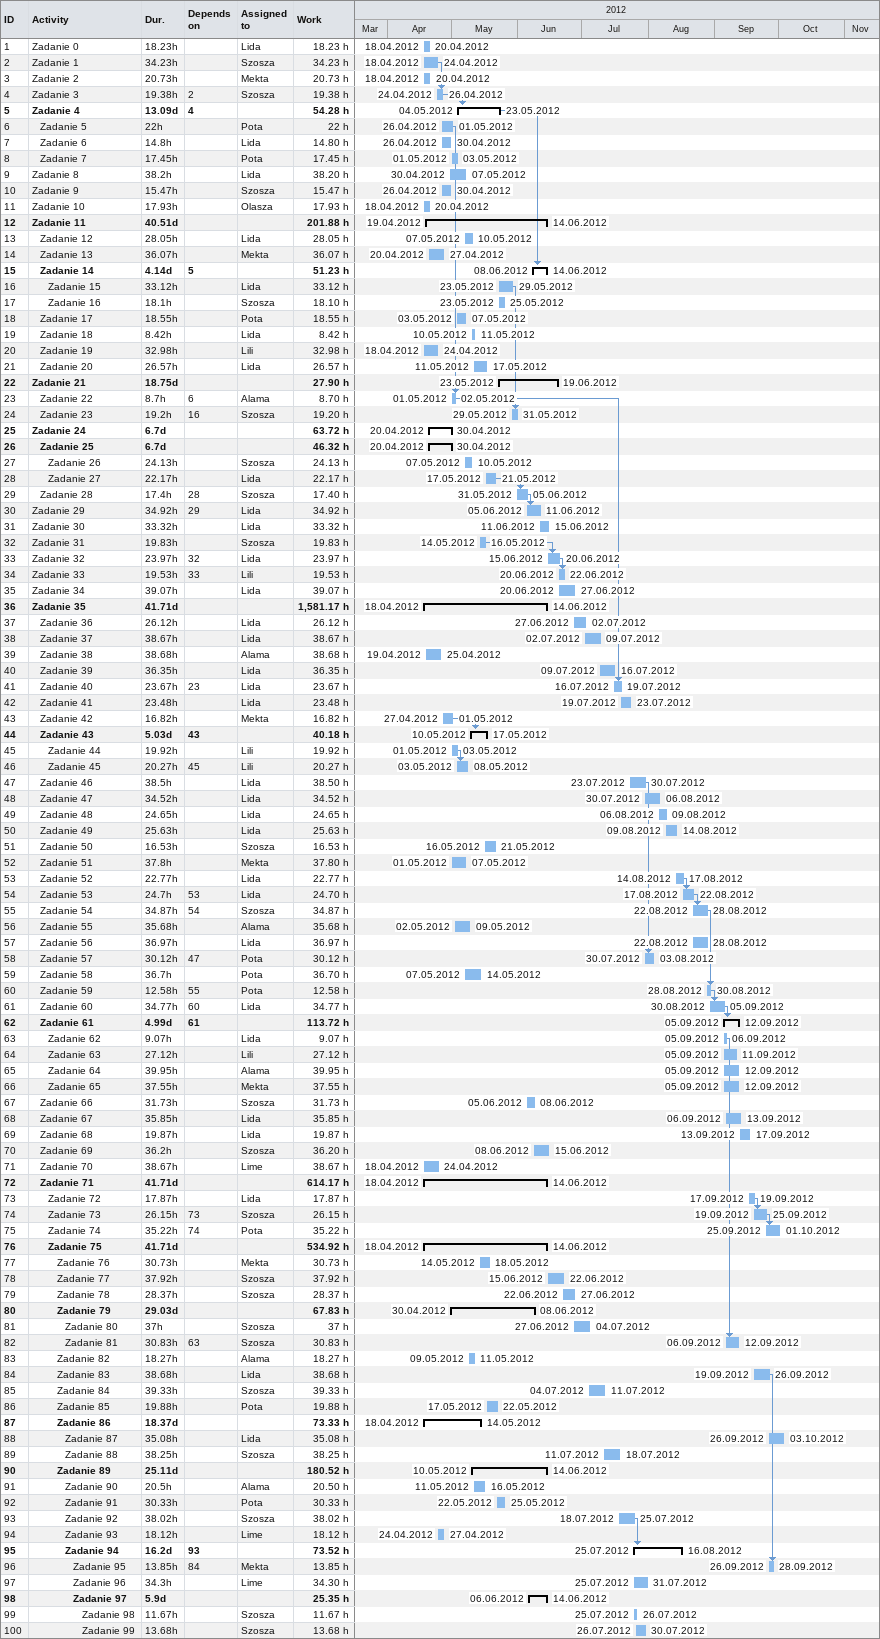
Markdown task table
| ID | Level | Task | Duration | Start | Finish | Predecessors | Resources | Work (h) |
|---|---|---|---|---|---|---|---|---|
| 1 | 1 | Zadanie 0 | 18.23h | 2012-04-18 | 2012-04-20 |  | Lida | 18.23 |
| 2 | 1 | Zadanie 1 | 34.23h | 2012-04-18 | 2012-04-24 |  | Szosza | 34.23 |
| 3 | 1 | Zadanie 2 | 20.73h | 2012-04-18 | 2012-04-20 |  | Mekta | 20.73 |
| 4 | 1 | Zadanie 3 | 19.38h | 2012-04-24 | 2012-04-26 | 2 | Szosza | 19.38 |
| 5 | 1 | **Zadanie 4** | 13.09d | 2012-05-04 | 2012-05-23 | 4 |  | 54.28 |
| 6 | 2 | Zadanie 5 | 22h | 2012-04-26 | 2012-05-01 |  | Pota | 22 |
| 7 | 2 | Zadanie 6 | 14.8h | 2012-04-26 | 2012-04-30 |  | Lida | 14.80 |
| 8 | 2 | Zadanie 7 | 17.45h | 2012-05-01 | 2012-05-03 |  | Pota | 17.45 |
| 9 | 1 | Zadanie 8 | 38.2h | 2012-04-30 | 2012-05-07 |  | Lida | 38.20 |
| 10 | 1 | Zadanie 9 | 15.47h | 2012-04-26 | 2012-04-30 |  | Szosza | 15.47 |
| 11 | 1 | Zadanie 10 | 17.93h | 2012-04-18 | 2012-04-20 |  | Olasza | 17.93 |
| 12 | 1 | **Zadanie 11** | 40.51d | 2012-04-19 | 2012-06-14 |  |  | 201.88 |
| 13 | 2 | Zadanie 12 | 28.05h | 2012-05-07 | 2012-05-10 |  | Lida | 28.05 |
| 14 | 2 | Zadanie 13 | 36.07h | 2012-04-20 | 2012-04-27 |  | Mekta | 36.07 |
| 15 | 2 | **Zadanie 14** | 4.14d | 2012-06-08 | 2012-06-14 | 5 |  | 51.23 |
| 16 | 3 | Zadanie 15 | 33.12h | 2012-05-23 | 2012-05-29 |  | Lida | 33.12 |
| 17 | 3 | Zadanie 16 | 18.1h | 2012-05-23 | 2012-05-25 |  | Szosza | 18.10 |
| 18 | 2 | Zadanie 17 | 18.55h | 2012-05-03 | 2012-05-07 |  | Pota | 18.55 |
| 19 | 2 | Zadanie 18 | 8.42h | 2012-05-10 | 2012-05-11 |  | Lida | 8.42 |
| 20 | 2 | Zadanie 19 | 32.98h | 2012-04-18 | 2012-04-24 |  | Lili | 32.98 |
| 21 | 2 | Zadanie 20 | 26.57h | 2012-05-11 | 2012-05-17 |  | Lida | 26.57 |
| 22 | 1 | **Zadanie 21** | 18.75d | 2012-05-23 | 2012-06-19 |  |  | 27.90 |
| 23 | 2 | Zadanie 22 | 8.7h | 2012-05-01 | 2012-05-02 | 6 | Alama | 8.70 |
| 24 | 2 | Zadanie 23 | 19.2h | 2012-05-29 | 2012-05-31 | 16 | Szosza | 19.20 |
| 25 | 1 | **Zadanie 24** | 6.7d | 2012-04-20 | 2012-04-30 |  |  | 63.72 |
| 26 | 2 | **Zadanie 25** | 6.7d | 2012-04-20 | 2012-04-30 |  |  | 46.32 |
| 27 | 3 | Zadanie 26 | 24.13h | 2012-05-07 | 2012-05-10 |  | Szosza | 24.13 |
| 28 | 3 | Zadanie 27 | 22.17h | 2012-05-17 | 2012-05-21 |  | Lida | 22.17 |
| 29 | 2 | Zadanie 28 | 17.4h | 2012-05-31 | 2012-06-05 | 28 | Szosza | 17.40 |
| 30 | 1 | Zadanie 29 | 34.92h | 2012-06-05 | 2012-06-11 | 29 | Lida | 34.92 |
| 31 | 1 | Zadanie 30 | 33.32h | 2012-06-11 | 2012-06-15 |  | Lida | 33.32 |
| 32 | 1 | Zadanie 31 | 19.83h | 2012-05-14 | 2012-05-16 |  | Szosza | 19.83 |
| 33 | 1 | Zadanie 32 | 23.97h | 2012-06-15 | 2012-06-20 | 32 | Lida | 23.97 |
| 34 | 1 | Zadanie 33 | 19.53h | 2012-06-20 | 2012-06-22 | 33 | Lili | 19.53 |
| 35 | 1 | Zadanie 34 | 39.07h | 2012-06-20 | 2012-06-27 |  | Lida | 39.07 |
| 36 | 1 | **Zadanie 35** | 41.71d | 2012-04-18 | 2012-06-14 |  |  | 1581.17 |
| 37 | 2 | Zadanie 36 | 26.12h | 2012-06-27 | 2012-07-02 |  | Lida | 26.12 |
| 38 | 2 | Zadanie 37 | 38.67h | 2012-07-02 | 2012-07-09 |  | Lida | 38.67 |
| 39 | 2 | Zadanie 38 | 38.68h | 2012-04-19 | 2012-04-25 |  | Alama | 38.68 |
| 40 | 2 | Zadanie 39 | 36.35h | 2012-07-09 | 2012-07-16 |  | Lida | 36.35 |
| 41 | 2 | Zadanie 40 | 23.67h | 2012-07-16 | 2012-07-19 | 23 | Lida | 23.67 |
| 42 | 2 | Zadanie 41 | 23.48h | 2012-07-19 | 2012-07-23 |  | Lida | 23.48 |
| 43 | 2 | Zadanie 42 | 16.82h | 2012-04-27 | 2012-05-01 |  | Mekta | 16.82 |
| 44 | 2 | **Zadanie 43** | 5.03d | 2012-05-10 | 2012-05-17 | 43 |  | 40.18 |
| 45 | 3 | Zadanie 44 | 19.92h | 2012-05-01 | 2012-05-03 |  | Lili | 19.92 |
| 46 | 3 | Zadanie 45 | 20.27h | 2012-05-03 | 2012-05-08 | 45 | Lili | 20.27 |
| 47 | 2 | Zadanie 46 | 38.5h | 2012-07-23 | 2012-07-30 |  | Lida | 38.50 |
| 48 | 2 | Zadanie 47 | 34.52h | 2012-07-30 | 2012-08-06 |  | Lida | 34.52 |
| 49 | 2 | Zadanie 48 | 24.65h | 2012-08-06 | 2012-08-09 |  | Lida | 24.65 |
| 50 | 2 | Zadanie 49 | 25.63h | 2012-08-09 | 2012-08-14 |  | Lida | 25.63 |
| 51 | 2 | Zadanie 50 | 16.53h | 2012-05-16 | 2012-05-21 |  | Szosza | 16.53 |
| 52 | 2 | Zadanie 51 | 37.8h | 2012-05-01 | 2012-05-07 |  | Mekta | 37.80 |
| 53 | 2 | Zadanie 52 | 22.77h | 2012-08-14 | 2012-08-17 |  | Lida | 22.77 |
| 54 | 2 | Zadanie 53 | 24.7h | 2012-08-17 | 2012-08-22 | 53 | Lida | 24.70 |
| 55 | 2 | Zadanie 54 | 34.87h | 2012-08-22 | 2012-08-28 | 54 | Szosza | 34.87 |
| 56 | 2 | Zadanie 55 | 35.68h | 2012-05-02 | 2012-05-09 |  | Alama | 35.68 |
| 57 | 2 | Zadanie 56 | 36.97h | 2012-08-22 | 2012-08-28 |  | Lida | 36.97 |
| 58 | 2 | Zadanie 57 | 30.12h | 2012-07-30 | 2012-08-03 | 47 | Pota | 30.12 |
| 59 | 2 | Zadanie 58 | 36.7h | 2012-05-07 | 2012-05-14 |  | Pota | 36.70 |
| 60 | 2 | Zadanie 59 | 12.58h | 2012-08-28 | 2012-08-30 | 55 | Pota | 12.58 |
| 61 | 2 | Zadanie 60 | 34.77h | 2012-08-30 | 2012-09-05 | 60 | Lida | 34.77 |
| 62 | 2 | **Zadanie 61** | 4.99d | 2012-09-05 | 2012-09-12 | 61 |  | 113.72 |
| 63 | 3 | Zadanie 62 | 9.07h | 2012-09-05 | 2012-09-06 |  | Lida | 9.07 |
| 64 | 3 | Zadanie 63 | 27.12h | 2012-09-05 | 2012-09-11 |  | Lili | 27.12 |
| 65 | 3 | Zadanie 64 | 39.95h | 2012-09-05 | 2012-09-12 |  | Alama | 39.95 |
| 66 | 3 | Zadanie 65 | 37.55h | 2012-09-05 | 2012-09-12 |  | Mekta | 37.55 |
| 67 | 2 | Zadanie 66 | 31.73h | 2012-06-05 | 2012-06-08 |  | Szosza | 31.73 |
| 68 | 2 | Zadanie 67 | 35.85h | 2012-09-06 | 2012-09-13 |  | Lida | 35.85 |
| 69 | 2 | Zadanie 68 | 19.87h | 2012-09-13 | 2012-09-17 |  | Lida | 19.87 |
| 70 | 2 | Zadanie 69 | 36.2h | 2012-06-08 | 2012-06-15 |  | Szosza | 36.20 |
| 71 | 2 | Zadanie 70 | 38.67h | 2012-04-18 | 2012-04-24 |  | Lime | 38.67 |
| 72 | 2 | **Zadanie 71** | 41.71d | 2012-04-18 | 2012-06-14 |  |  | 614.17 |
| 73 | 3 | Zadanie 72 | 17.87h | 2012-09-17 | 2012-09-19 |  | Lida | 17.87 |
| 74 | 3 | Zadanie 73 | 26.15h | 2012-09-19 | 2012-09-25 | 73 | Szosza | 26.15 |
| 75 | 3 | Zadanie 74 | 35.22h | 2012-09-25 | 2012-10-01 | 74 | Pota | 35.22 |
| 76 | 3 | **Zadanie 75** | 41.71d | 2012-04-18 | 2012-06-14 |  |  | 534.92 |
| 77 | 4 | Zadanie 76 | 30.73h | 2012-05-14 | 2012-05-18 |  | Mekta | 30.73 |
| 78 | 4 | Zadanie 77 | 37.92h | 2012-06-15 | 2012-06-22 |  | Szosza | 37.92 |
| 79 | 4 | Zadanie 78 | 28.37h | 2012-06-22 | 2012-06-27 |  | Szosza | 28.37 |
| 80 | 4 | **Zadanie 79** | 29.03d | 2012-04-30 | 2012-06-08 |  |  | 67.83 |
| 81 | 5 | Zadanie 80 | 37h | 2012-06-27 | 2012-07-04 |  | Szosza | 37 |
| 82 | 5 | Zadanie 81 | 30.83h | 2012-09-06 | 2012-09-12 | 63 | Szosza | 30.83 |
| 83 | 4 | Zadanie 82 | 18.27h | 2012-05-09 | 2012-05-11 |  | Alama | 18.27 |
| 84 | 4 | Zadanie 83 | 38.68h | 2012-09-19 | 2012-09-26 |  | Lida | 38.68 |
| 85 | 4 | Zadanie 84 | 39.33h | 2012-07-04 | 2012-07-11 |  | Szosza | 39.33 |
| 86 | 4 | Zadanie 85 | 19.88h | 2012-05-17 | 2012-05-22 |  | Pota | 19.88 |
| 87 | 4 | **Zadanie 86** | 18.37d | 2012-04-18 | 2012-05-14 |  |  | 73.33 |
| 88 | 5 | Zadanie 87 | 35.08h | 2012-09-26 | 2012-10-03 |  | Lida | 35.08 |
| 89 | 5 | Zadanie 88 | 38.25h | 2012-07-11 | 2012-07-18 |  | Szosza | 38.25 |
| 90 | 4 | **Zadanie 89** | 25.11d | 2012-05-10 | 2012-06-14 |  |  | 180.52 |
| 91 | 5 | Zadanie 90 | 20.5h | 2012-05-11 | 2012-05-16 |  | Alama | 20.50 |
| 92 | 5 | Zadanie 91 | 30.33h | 2012-05-22 | 2012-05-25 |  | Pota | 30.33 |
| 93 | 5 | Zadanie 92 | 38.02h | 2012-07-18 | 2012-07-25 |  | Szosza | 38.02 |
| 94 | 5 | Zadanie 93 | 18.12h | 2012-04-24 | 2012-04-27 |  | Lime | 18.12 |
| 95 | 5 | **Zadanie 94** | 16.2d | 2012-07-25 | 2012-08-16 | 93 |  | 73.52 |
| 96 | 6 | Zadanie 95 | 13.85h | 2012-09-26 | 2012-09-28 | 84 | Mekta | 13.85 |
| 97 | 6 | Zadanie 96 | 34.3h | 2012-07-25 | 2012-07-31 |  | Lime | 34.30 |
| 98 | 6 | **Zadanie 97** | 5.9d | 2012-06-06 | 2012-06-14 |  |  | 25.35 |
| 99 | 7 | Zadanie 98 | 11.67h | 2012-07-25 | 2012-07-26 |  | Szosza | 11.67 |
| 100 | 7 | Zadanie 99 | 13.68h | 2012-07-26 | 2012-07-30 |  | Szosza | 13.68 |
